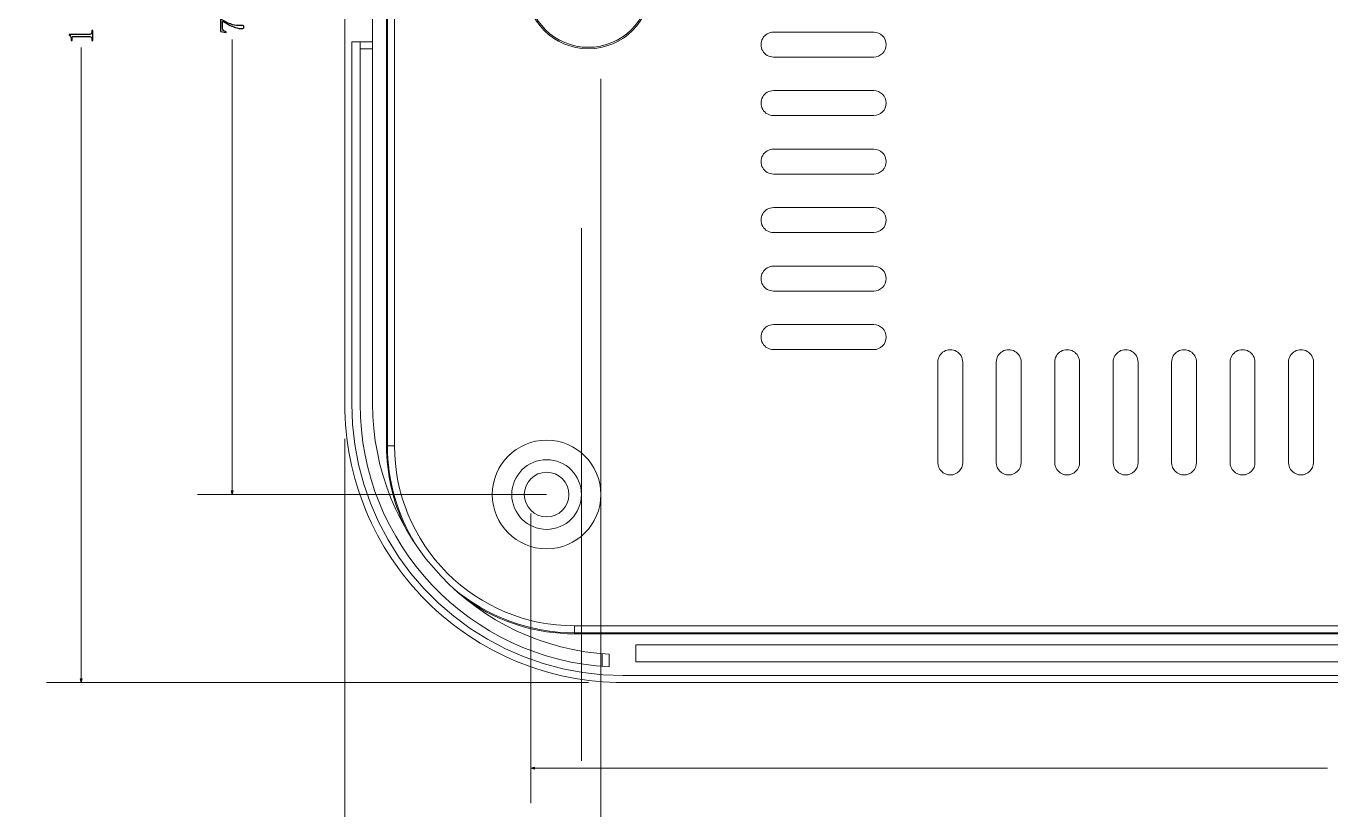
# Model space of a CAD drawing. Header units: millimetres. Extents: x -672 to 672, y -225 to 223.
# Drawn here: x -109.8 to -16, y -144.6 to -88.4 of the extents above; entities that cross this region are included whole.
import ezdxf

# ---------------------------------------------------------------- set-up
doc = ezdxf.new("R2010")
doc.units = ezdxf.units.MM
doc.header["$MEASUREMENT"] = 0
doc.layers.add('layer 1', color=7, linetype='Continuous')

msp = doc.modelspace()

# ---------------------------------------------------------------- hatches: boundary and pattern name
at = {"layer": 'layer 1', "true_color": 0xff0000}
h = msp.add_hatch(color=1, dxfattribs=at)
edge = h.paths.add_edge_path()
edge.add_spline(control_points=[(-94.8709, -121.714), (-94.8709, -121.714), (-94.9424, -121.9807), (-94.9424, -121.9807), (-94.9424, -121.9807), (-95.0138, -121.714), (-95.0138, -121.714), (-95.0138, -121.714), (-94.8709, -121.714), (-94.8709, -121.714)], knot_values=[0, 0, 0, 0, 0.3333333, 0.3333333, 0.3333333, 0.6666667, 0.6666667, 0.6666667, 1, 1, 1, 1], degree=3, periodic=1)
h = msp.add_hatch(color=1, dxfattribs=at)
edge = h.paths.add_edge_path()
edge.add_spline(control_points=[(-105.7248, -135.214), (-105.7248, -135.214), (-105.7963, -135.4807), (-105.7963, -135.4807), (-105.7963, -135.4807), (-105.8677, -135.214), (-105.8677, -135.214), (-105.8677, -135.214), (-105.7248, -135.214), (-105.7248, -135.214)], knot_values=[0, 0, 0, 0, 0.3333333, 0.3333333, 0.3333333, 0.6666667, 0.6666667, 0.6666667, 1, 1, 1, 1], degree=3, periodic=1)
h = msp.add_hatch(color=1, dxfattribs=at)
edge = h.paths.add_edge_path()
edge.add_spline(control_points=[(-73.2234, -141.5613), (-73.2234, -141.5613), (-73.4901, -141.6328), (-73.4901, -141.6328), (-73.4901, -141.6328), (-73.2234, -141.7042), (-73.2234, -141.7042), (-73.2234, -141.7042), (-73.2234, -141.5613), (-73.2234, -141.5613)], knot_values=[0, 0, 0, 0, 0.3333333, 0.3333333, 0.3333333, 0.6666667, 0.6666667, 0.6666667, 1, 1, 1, 1], degree=3, periodic=1)

# ---------------------------------------------------------------- linework, layer by layer
at = {"layer": 'layer 1', "lineweight": 40}
msp.add_open_spline([(123.1599, 207.75), (123.1599, 207.75), (-161.8401, 207.75), (-161.8401, 207.75), (-161.8401, 207.75), (-161.8401, -207.75), (-161.8401, -207.75), (-161.8401, -207.75), (123.1599, -207.75), (123.1599, -207.75), (123.1599, -207.75), (123.1599, 207.75), (123.1599, 207.75)], degree=3, knots=[0, 0, 0, 0, 0.25, 0.25, 0.25, 0.5, 0.5, 0.5, 0.75, 0.75, 0.75, 1, 1, 1, 1], dxfattribs=at)
at = {"layer": 'layer 1', "lineweight": 9}
for points, knots in [([(-68.4578, -48.9807), (-68.4578, -46.8268), (-70.2039, -45.0807), (-72.3578, -45.0807), (-74.5117, -45.0807), (-76.2578, -46.8268), (-76.2578, -48.9807), (-76.2578, -51.1346), (-74.5117, -52.8807), (-72.3578, -52.8807), (-70.2039, -52.8807), (-68.4578, -51.1347), (-68.4578, -48.9808), (-68.4578, 54.4064), (-68.4578, -152.3679), (-68.4578, -48.9807)], [0, 0, 0, 0, 0.25, 0.25, 0.25, 0.5, 0.5, 0.5, 0.75, 0.75, 0.75, 1, 1, 1, 1.0001, 1.0001, 1.0001, 1.0001]), ([(-68.4578, -121.9807), (-68.4578, -119.8268), (-70.2039, -118.0807), (-72.3578, -118.0807), (-74.5117, -118.0807), (-76.2578, -119.8268), (-76.2578, -121.9807), (-76.2578, -124.1346), (-74.5117, -125.8807), (-72.3578, -125.8807), (-70.2039, -125.8807), (-68.4578, -124.1347), (-68.4578, -121.9808), (-68.4578, -18.5936), (-68.4578, -225.3679), (-68.4578, -121.9807)], [0, 0, 0, 0, 0.25, 0.25, 0.25, 0.5, 0.5, 0.5, 0.75, 0.75, 0.75, 1, 1, 1, 1.0001, 1.0001, 1.0001, 1.0001]), ([(-69.8578, -121.9807), (-69.8578, -120.6), (-70.9771, -119.4807), (-72.3578, -119.4807), (-73.7385, -119.4807), (-74.8578, -120.6), (-74.8578, -121.9807), (-74.8578, -123.3614), (-73.7385, -124.4807), (-72.3578, -124.4807), (-70.9771, -124.4807), (-69.8578, -123.3615), (-69.8578, -121.9808), (-69.8578, -55.7072), (-69.8578, -188.2543), (-69.8578, -121.9807)], [0, 0, 0, 0, 0.25, 0.25, 0.25, 0.5, 0.5, 0.5, 0.75, 0.75, 0.75, 1, 1, 1, 1.0001, 1.0001, 1.0001, 1.0001]), ([(-73.8578, -85.4807), (-73.8578, -87.966), (-71.8431, -89.9807), (-69.3578, -89.9807), (-66.8725, -89.9807), (-64.8578, -87.966), (-64.8578, -85.4808)], [0, 0, 0, 0, 0.5, 0.5, 0.5, 1, 1, 1, 1]), ([(-73.7517, -85.5856), (-73.6948, -87.9714), (-71.7444, -89.8759), (-69.3578, -89.8759), (-66.9712, -89.8759), (-65.0208, -87.9714), (-64.9639, -85.5856)], [0, 0, 0, 0, 0.5, 0.5, 0.5, 1, 1, 1, 1]), ([(-56.0578, -88.7856), (-56.3776, -88.7856), (-56.6731, -88.9562), (-56.8331, -89.2331), (-56.993, -89.5101), (-56.993, -89.8514), (-56.8331, -90.1283), (-56.6731, -90.4053), (-56.3776, -90.5759), (-56.0578, -90.5759)], [0, 0, 0, 0, 0.3333333, 0.3333333, 0.3333333, 0.6666667, 0.6666667, 0.6666667, 1, 1, 1, 1]), ([(-48.8578, -90.5759), (-48.3634, -90.5759), (-47.9626, -90.1751), (-47.9626, -89.6807), (-47.9626, -89.1863), (-48.3634, -88.7856), (-48.8578, -88.7856)], [0, 0, 0, 0, 0.5, 0.5, 0.5, 1, 1, 1, 1]), ([(-56.0578, -92.9856), (-56.3776, -92.9856), (-56.6731, -93.1562), (-56.8331, -93.4331), (-56.993, -93.7101), (-56.993, -94.0514), (-56.8331, -94.3283), (-56.6731, -94.6053), (-56.3776, -94.7759), (-56.0578, -94.7759)], [0, 0, 0, 0, 0.3333333, 0.3333333, 0.3333333, 0.6666667, 0.6666667, 0.6666667, 1, 1, 1, 1]), ([(-48.8578, -94.7759), (-48.3634, -94.7759), (-47.9626, -94.3751), (-47.9626, -93.8807), (-47.9626, -93.3863), (-48.3634, -92.9856), (-48.8578, -92.9856)], [0, 0, 0, 0, 0.5, 0.5, 0.5, 1, 1, 1, 1]), ([(-56.0578, -97.1856), (-56.3776, -97.1856), (-56.6731, -97.3562), (-56.8331, -97.6331), (-56.993, -97.9101), (-56.993, -98.2514), (-56.8331, -98.5283), (-56.6731, -98.8053), (-56.3776, -98.9759), (-56.0578, -98.9759)], [0, 0, 0, 0, 0.3333333, 0.3333333, 0.3333333, 0.6666667, 0.6666667, 0.6666667, 1, 1, 1, 1]), ([(-48.8578, -98.9759), (-48.3634, -98.9759), (-47.9626, -98.5751), (-47.9626, -98.0807), (-47.9626, -97.5863), (-48.3634, -97.1856), (-48.8578, -97.1856)], [0, 0, 0, 0, 0.5, 0.5, 0.5, 1, 1, 1, 1]), ([(-56.0578, -101.3856), (-56.3776, -101.3856), (-56.6731, -101.5562), (-56.8331, -101.8331), (-56.993, -102.1101), (-56.993, -102.4514), (-56.8331, -102.7283), (-56.6731, -103.0053), (-56.3776, -103.1759), (-56.0578, -103.1759)], [0, 0, 0, 0, 0.3333333, 0.3333333, 0.3333333, 0.6666667, 0.6666667, 0.6666667, 1, 1, 1, 1]), ([(-48.8578, -103.1759), (-48.3634, -103.1759), (-47.9626, -102.7751), (-47.9626, -102.2807), (-47.9626, -101.7863), (-48.3634, -101.3856), (-48.8578, -101.3856)], [0, 0, 0, 0, 0.5, 0.5, 0.5, 1, 1, 1, 1]), ([(-56.0578, -105.5856), (-56.3776, -105.5856), (-56.6731, -105.7562), (-56.8331, -106.0331), (-56.993, -106.3101), (-56.993, -106.6514), (-56.8331, -106.9283), (-56.6731, -107.2053), (-56.3776, -107.3759), (-56.0578, -107.3759)], [0, 0, 0, 0, 0.3333333, 0.3333333, 0.3333333, 0.6666667, 0.6666667, 0.6666667, 1, 1, 1, 1]), ([(-48.8578, -107.3759), (-48.3634, -107.3759), (-47.9626, -106.9751), (-47.9626, -106.4807), (-47.9626, -105.9863), (-48.3634, -105.5856), (-48.8578, -105.5856)], [0, 0, 0, 0, 0.5, 0.5, 0.5, 1, 1, 1, 1]), ([(-56.0578, -109.7856), (-56.3776, -109.7856), (-56.6731, -109.9562), (-56.8331, -110.2331), (-56.993, -110.5101), (-56.993, -110.8514), (-56.8331, -111.1283), (-56.6731, -111.4053), (-56.3776, -111.5759), (-56.0578, -111.5759)], [0, 0, 0, 0, 0.3333333, 0.3333333, 0.3333333, 0.6666667, 0.6666667, 0.6666667, 1, 1, 1, 1]), ([(-48.8578, -111.5759), (-48.3634, -111.5759), (-47.9626, -111.1751), (-47.9626, -110.6807), (-47.9626, -110.1863), (-48.3634, -109.7856), (-48.8578, -109.7856)], [0, 0, 0, 0, 0.5, 0.5, 0.5, 1, 1, 1, 1]), ([(-42.4626, -112.4807), (-42.4626, -112.1609), (-42.6332, -111.8654), (-42.9102, -111.7055), (-43.1872, -111.5456), (-43.5284, -111.5456), (-43.8054, -111.7055), (-44.0824, -111.8654), (-44.253, -112.1609), (-44.253, -112.4807)], [0, 0, 0, 0, 0.3333333, 0.3333333, 0.3333333, 0.6666667, 0.6666667, 0.6666667, 1, 1, 1, 1]), ([(-38.2626, -112.4807), (-38.2626, -112.1609), (-38.4332, -111.8654), (-38.7102, -111.7055), (-38.9872, -111.5456), (-39.3284, -111.5456), (-39.6054, -111.7055), (-39.8824, -111.8654), (-40.053, -112.1609), (-40.053, -112.4807)], [0, 0, 0, 0, 0.3333333, 0.3333333, 0.3333333, 0.6666667, 0.6666667, 0.6666667, 1, 1, 1, 1]), ([(-34.0626, -112.4807), (-34.0626, -112.1609), (-34.2332, -111.8654), (-34.5102, -111.7055), (-34.7872, -111.5456), (-35.1284, -111.5456), (-35.4054, -111.7055), (-35.6824, -111.8654), (-35.853, -112.1609), (-35.853, -112.4807)], [0, 0, 0, 0, 0.3333333, 0.3333333, 0.3333333, 0.6666667, 0.6666667, 0.6666667, 1, 1, 1, 1]), ([(-29.8626, -112.4807), (-29.8626, -112.1609), (-30.0332, -111.8654), (-30.3102, -111.7055), (-30.5872, -111.5456), (-30.9284, -111.5456), (-31.2054, -111.7055), (-31.4824, -111.8654), (-31.653, -112.1609), (-31.653, -112.4807)], [0, 0, 0, 0, 0.3333333, 0.3333333, 0.3333333, 0.6666667, 0.6666667, 0.6666667, 1, 1, 1, 1]), ([(-25.6626, -112.4807), (-25.6626, -112.1609), (-25.8332, -111.8654), (-26.1102, -111.7055), (-26.3872, -111.5456), (-26.7284, -111.5456), (-27.0054, -111.7055), (-27.2824, -111.8654), (-27.453, -112.1609), (-27.453, -112.4807)], [0, 0, 0, 0, 0.3333333, 0.3333333, 0.3333333, 0.6666667, 0.6666667, 0.6666667, 1, 1, 1, 1]), ([(-21.4626, -112.4807), (-21.4626, -112.1609), (-21.6332, -111.8654), (-21.9102, -111.7055), (-22.1872, -111.5456), (-22.5284, -111.5456), (-22.8054, -111.7055), (-23.0824, -111.8654), (-23.253, -112.1609), (-23.253, -112.4807)], [0, 0, 0, 0, 0.3333333, 0.3333333, 0.3333333, 0.6666667, 0.6666667, 0.6666667, 1, 1, 1, 1]), ([(-17.2626, -112.4807), (-17.2626, -112.1609), (-17.4332, -111.8654), (-17.7102, -111.7055), (-17.9872, -111.5456), (-18.3284, -111.5456), (-18.6054, -111.7055), (-18.8824, -111.8654), (-19.053, -112.1609), (-19.053, -112.4807)], [0, 0, 0, 0, 0.3333333, 0.3333333, 0.3333333, 0.6666667, 0.6666667, 0.6666667, 1, 1, 1, 1]), ([(-86.8578, -115.4807), (-86.8578, -120.7851), (-84.7507, -125.8721), (-80.9999, -129.6229), (-77.2492, -133.3736), (-72.1621, -135.4807), (-66.8578, -135.4807)], [0, 0, 0, 0, 0.5, 0.5, 0.5, 1, 1, 1, 1]), ([(-86.3578, -115.4807), (-86.3578, -115.4807), (-86.3034, -116.9353), (-86.3034, -116.9353), (-86.3034, -116.9353), (-86.1405, -118.3837), (-86.1405, -118.3837), (-86.1405, -118.3837), (-85.8696, -119.8166), (-85.8696, -119.8166), (-85.8696, -119.8166), (-85.4919, -121.2267), (-85.4919, -121.2267), (-85.4919, -121.2267), (-85.0101, -122.6043), (-85.0101, -122.6043), (-85.0101, -122.6043), (-84.426, -123.9429), (-84.426, -123.9429), (-84.426, -123.9429), (-83.7439, -125.233), (-83.7439, -125.233), (-83.7439, -125.233), (-82.9672, -126.4687), (-82.9672, -126.4687), (-82.9672, -126.4687), (-82.1018, -127.6409), (-82.1018, -127.6409), (-82.1018, -127.6409), (-81.1513, -128.7451), (-81.1513, -128.7451), (-81.1513, -128.7451), (-80.1222, -129.7743), (-80.1222, -129.7743), (-80.1222, -129.7743), (-79.0179, -130.7247), (-79.0179, -130.7247), (-79.0179, -130.7247), (-77.8458, -131.5902), (-77.8458, -131.5902), (-77.8458, -131.5902), (-76.61, -132.3669), (-76.61, -132.3669), (-76.61, -132.3669), (-75.3199, -133.0489), (-75.3199, -133.0489), (-75.3199, -133.0489), (-73.9814, -133.633), (-73.9814, -133.633), (-73.9814, -133.633), (-72.6037, -134.1149), (-72.6037, -134.1149), (-72.6037, -134.1149), (-71.1937, -134.4926), (-71.1937, -134.4926), (-71.1937, -134.4926), (-69.7607, -134.7634), (-69.7607, -134.7634), (-69.7607, -134.7634), (-68.3124, -134.9263), (-68.3124, -134.9263), (-68.3124, -134.9263), (-66.8578, -134.9807), (-66.8578, -134.9807)], [0, 0, 0, 0, 0.047619, 0.047619, 0.047619, 0.0952381, 0.0952381, 0.0952381, 0.1428571, 0.1428571, 0.1428571, 0.1904762, 0.1904762, 0.1904762, 0.2380952, 0.2380952, 0.2380952, 0.2857143, 0.2857143, 0.2857143, 0.3333333, 0.3333333, 0.3333333, 0.3809524, 0.3809524, 0.3809524, 0.4285714, 0.4285714, 0.4285714, 0.4761905, 0.4761905, 0.4761905, 0.5238095, 0.5238095, 0.5238095, 0.5714286, 0.5714286, 0.5714286, 0.6190476, 0.6190476, 0.6190476, 0.6666667, 0.6666667, 0.6666667, 0.7142857, 0.7142857, 0.7142857, 0.7619048, 0.7619048, 0.7619048, 0.8095238, 0.8095238, 0.8095238, 0.8571429, 0.8571429, 0.8571429, 0.9047619, 0.9047619, 0.9047619, 0.952381, 0.952381, 0.952381, 1, 1, 1, 1]), ([(-44.253, -119.6807), (-44.253, -120.1751), (-43.8522, -120.5759), (-43.3578, -120.5759), (-42.8634, -120.5759), (-42.4626, -120.1751), (-42.4626, -119.6807)], [0, 0, 0, 0, 0.5, 0.5, 0.5, 1, 1, 1, 1]), ([(-40.053, -119.6807), (-40.053, -120.1751), (-39.6522, -120.5759), (-39.1578, -120.5759), (-38.6634, -120.5759), (-38.2626, -120.1751), (-38.2626, -119.6807)], [0, 0, 0, 0, 0.5, 0.5, 0.5, 1, 1, 1, 1]), ([(-35.853, -119.6807), (-35.853, -120.1751), (-35.4522, -120.5759), (-34.9578, -120.5759), (-34.4634, -120.5759), (-34.0626, -120.1751), (-34.0626, -119.6807)], [0, 0, 0, 0, 0.5, 0.5, 0.5, 1, 1, 1, 1]), ([(-31.653, -119.6807), (-31.653, -120.1751), (-31.2522, -120.5759), (-30.7578, -120.5759), (-30.2634, -120.5759), (-29.8626, -120.1751), (-29.8626, -119.6807)], [0, 0, 0, 0, 0.5, 0.5, 0.5, 1, 1, 1, 1]), ([(-27.453, -119.6807), (-27.453, -120.1751), (-27.0522, -120.5759), (-26.5578, -120.5759), (-26.0634, -120.5759), (-25.6626, -120.1751), (-25.6626, -119.6807)], [0, 0, 0, 0, 0.5, 0.5, 0.5, 1, 1, 1, 1]), ([(-23.253, -119.6807), (-23.253, -120.1751), (-22.8522, -120.5759), (-22.3578, -120.5759), (-21.8634, -120.5759), (-21.4626, -120.1751), (-21.4626, -119.6807)], [0, 0, 0, 0, 0.5, 0.5, 0.5, 1, 1, 1, 1]), ([(-19.053, -119.6807), (-19.053, -120.1751), (-18.6522, -120.5759), (-18.1578, -120.5759), (-17.6634, -120.5759), (-17.2626, -120.1751), (-17.2626, -119.6807)], [0, 0, 0, 0, 0.5, 0.5, 0.5, 1, 1, 1, 1]), ([(-70.7578, -121.9807), (-70.7578, -121.0971), (-71.4741, -120.3807), (-72.3578, -120.3807), (-73.2415, -120.3807), (-73.9578, -121.0971), (-73.9578, -121.9807), (-73.9578, -122.8644), (-73.2415, -123.5807), (-72.3578, -123.5807), (-71.4742, -123.5807), (-70.7578, -122.8644), (-70.7578, -121.9807)], [0, 0, 0, 0, 0.25, 0.25, 0.25, 0.5, 0.5, 0.5, 0.75, 0.75, 0.75, 1, 1, 1, 1])]:
    msp.add_open_spline(points, degree=3, knots=knots, dxfattribs=at)
for points in [[(-83.8578, -52.4807), (-83.8578, -52.4807), (-83.8578, -118.4807), (-83.8578, -118.4807)], [(-86.8578, -55.4807), (-86.8578, -55.4807), (-86.8578, -115.4807), (-86.8578, -115.4807)], [(-84.8578, -115.4807), (-84.8578, -115.4807), (-84.8578, -55.4807), (-84.8578, -55.4807)], [(-56.0578, -88.7856), (-56.0578, -88.7856), (-48.8578, -88.7856), (-48.8578, -88.7856)], [(-86.3578, -115.4807), (-86.3578, -115.4807), (-86.3578, -89.4807), (-86.3578, -89.4807)], [(-86.3578, -89.4807), (-86.3578, -89.4807), (-84.8578, -89.4807), (-84.8578, -89.4807)], [(-85.7578, -115.4807), (-85.7578, -115.4807), (-85.7578, -89.4807), (-85.7578, -89.4807)], [(-48.8578, -90.5759), (-48.8578, -90.5759), (-56.0578, -90.5759), (-56.0578, -90.5759)], [(-56.0578, -92.9856), (-56.0578, -92.9856), (-48.8578, -92.9856), (-48.8578, -92.9856)], [(-48.8578, -94.7759), (-48.8578, -94.7759), (-56.0578, -94.7759), (-56.0578, -94.7759)], [(-56.0578, -97.1856), (-56.0578, -97.1856), (-48.8578, -97.1856), (-48.8578, -97.1856)], [(-48.8578, -98.9759), (-48.8578, -98.9759), (-56.0578, -98.9759), (-56.0578, -98.9759)], [(-56.0578, -101.3856), (-56.0578, -101.3856), (-48.8578, -101.3856), (-48.8578, -101.3856)], [(-48.8578, -103.1759), (-48.8578, -103.1759), (-56.0578, -103.1759), (-56.0578, -103.1759)], [(-56.0578, -105.5856), (-56.0578, -105.5856), (-48.8578, -105.5856), (-48.8578, -105.5856)], [(-48.8578, -107.3759), (-48.8578, -107.3759), (-56.0578, -107.3759), (-56.0578, -107.3759)], [(-56.0578, -109.7856), (-56.0578, -109.7856), (-48.8578, -109.7856), (-48.8578, -109.7856)], [(-48.8578, -111.5759), (-48.8578, -111.5759), (-56.0578, -111.5759), (-56.0578, -111.5759)], [(-44.253, -119.6807), (-44.253, -119.6807), (-44.253, -112.4807), (-44.253, -112.4807)], [(-42.4626, -112.4807), (-42.4626, -112.4807), (-42.4626, -119.6807), (-42.4626, -119.6807)], [(-40.053, -119.6807), (-40.053, -119.6807), (-40.053, -112.4807), (-40.053, -112.4807)], [(-38.2626, -112.4807), (-38.2626, -112.4807), (-38.2626, -119.6807), (-38.2626, -119.6807)], [(-35.853, -119.6807), (-35.853, -119.6807), (-35.853, -112.4807), (-35.853, -112.4807)], [(-34.0626, -112.4807), (-34.0626, -112.4807), (-34.0626, -119.6807), (-34.0626, -119.6807)], [(-31.653, -119.6807), (-31.653, -119.6807), (-31.653, -112.4807), (-31.653, -112.4807)], [(-29.8626, -112.4807), (-29.8626, -112.4807), (-29.8626, -119.6807), (-29.8626, -119.6807)], [(-27.453, -119.6807), (-27.453, -119.6807), (-27.453, -112.4807), (-27.453, -112.4807)], [(-25.6626, -112.4807), (-25.6626, -112.4807), (-25.6626, -119.6807), (-25.6626, -119.6807)], [(-23.253, -119.6807), (-23.253, -119.6807), (-23.253, -112.4807), (-23.253, -112.4807)], [(-21.4626, -112.4807), (-21.4626, -112.4807), (-21.4626, -119.6807), (-21.4626, -119.6807)], [(-19.053, -119.6807), (-19.053, -119.6807), (-19.053, -112.4807), (-19.053, -112.4807)], [(-17.2626, -112.4807), (-17.2626, -112.4807), (-17.2626, -119.6807), (-17.2626, -119.6807)], [(-85.7578, -115.4807), (-85.7578, -125.5303), (-77.8933, -133.8225), (-67.8578, -134.3543)], [(-84.8578, -115.4807), (-84.8578, -125.0334), (-77.3957, -132.9222), (-67.8578, -133.4529)], [(-83.8578, -118.4807), (-83.8578, -120.4925), (-83.4082, -122.4789), (-82.5418, -124.2945)], [(-77.9678, -129.6314), (-75.7251, -131.162), (-73.073, -131.9807), (-70.3578, -131.9807)], [(-70.3578, -131.9807), (-70.3578, -131.9807), (46.6422, -131.9807), (46.6422, -131.9807)], [(-65.9578, -133.9807), (-65.9578, -133.9807), (-65.9578, -132.7807), (-65.9578, -132.7807)], [(-65.9578, -132.7807), (-65.9578, -132.7807), (42.2422, -132.7807), (42.2422, -132.7807)], [(-67.8578, -134.3543), (-67.8578, -134.3543), (-67.8578, -133.4529), (-67.8578, -133.4529)], [(-65.9578, -133.9807), (-65.9578, -133.9807), (42.2422, -133.9807), (42.2422, -133.9807)], [(43.1422, -134.9807), (43.1422, -134.9807), (-66.8578, -134.9807), (-66.8578, -134.9807)], [(-66.8578, -135.4807), (-66.8578, -135.4807), (43.1422, -135.4807), (43.1422, -135.4807)]]:
    msp.add_open_spline(points, degree=3, dxfattribs=at)
at = {"layer": 'layer 1', "color": 9, "lineweight": 9}
for points in [[(-83.7873, -118.4807), (-83.7873, -118.4807), (-83.7873, -52.4807), (-83.7873, -52.4807)], [(-83.2877, -118.4807), (-83.2877, -118.4807), (-83.2877, -52.4807), (-83.2877, -52.4807)], [(-84.8578, -89.9807), (-84.8578, -89.9807), (-85.7578, -89.9807), (-85.7578, -89.9807)], [(-83.8578, -118.4807), (-83.8578, -118.4807), (-83.2877, -118.4807), (-83.2877, -118.4807)], [(-83.7873, -118.4807), (-83.7873, -120.962), (-83.0999, -123.3948), (-81.8013, -125.5091)], [(-79.0737, -128.6977), (-76.643, -130.7712), (-73.5527, -131.9103), (-70.3578, -131.9103)], [(-70.3578, -131.9807), (-70.3578, -131.9807), (-70.3578, -131.4106), (-70.3578, -131.4106)], [(46.6422, -131.4106), (46.6422, -131.4106), (-70.3578, -131.4106), (-70.3578, -131.4106)], [(46.6422, -131.9103), (46.6422, -131.9103), (-70.3578, -131.9103), (-70.3578, -131.9103)], [(-68.3578, -134.3211), (-68.3578, -134.3211), (-68.3578, -133.4181), (-68.3578, -133.4181)]]:
    msp.add_open_spline(points, degree=3, dxfattribs=at)
at = {"layer": 'layer 1', "color": 3}
for points, knots in [([(-95.7921, -87.8702), (-95.7921, -87.8702), (-95.7237, -87.8702), (-95.7237, -87.8702), (-95.5025, -88.0069), (-95.2858, -88.1161), (-95.0741, -88.1973), (-94.8629, -88.2786), (-94.6787, -88.3194), (-94.5225, -88.3194), (-94.4966, -88.3194), (-94.4591, -88.3177), (-94.4104, -88.3144), (-94.3612, -88.3115), (-94.3046, -88.3098), (-94.2391, -88.3098), (-94.1871, -88.3098), (-94.1512, -88.3177), (-94.1321, -88.334), (-94.1125, -88.3502), (-94.1025, -88.3782), (-94.1025, -88.4169), (-94.1025, -88.4498), (-94.1141, -88.4773), (-94.1366, -88.5002), (-94.1596, -88.5227), (-94.2004, -88.5344), (-94.2587, -88.5344), (-94.3825, -88.5344), (-94.5354, -88.5065), (-94.7179, -88.4515), (-94.9, -88.3961), (-95.2096, -88.2477), (-95.6454, -88.0069), (-95.6454, -88.0069), (-95.6454, -88.4952), (-95.6454, -88.4952), (-95.6454, -88.5669), (-95.6229, -88.624), (-95.5771, -88.6661), (-95.5316, -88.7086), (-95.4633, -88.7394), (-95.3721, -88.759), (-95.3721, -88.759), (-95.3821, -88.8173), (-95.3821, -88.8173), (-95.3821, -88.8173), (-95.7921, -88.749), (-95.7921, -88.749), (-95.7921, -88.749), (-95.7921, -87.8702), (-95.7921, -87.8702)], [0, 0, 0, 0, 0.0588235, 0.0588235, 0.0588235, 0.1176471, 0.1176471, 0.1176471, 0.1764706, 0.1764706, 0.1764706, 0.2352941, 0.2352941, 0.2352941, 0.2941176, 0.2941176, 0.2941176, 0.3529412, 0.3529412, 0.3529412, 0.4117647, 0.4117647, 0.4117647, 0.4705882, 0.4705882, 0.4705882, 0.5294118, 0.5294118, 0.5294118, 0.5882353, 0.5882353, 0.5882353, 0.6470588, 0.6470588, 0.6470588, 0.7058824, 0.7058824, 0.7058824, 0.7647059, 0.7647059, 0.7647059, 0.8235294, 0.8235294, 0.8235294, 0.8823529, 0.8823529, 0.8823529, 0.9411765, 0.9411765, 0.9411765, 1, 1, 1, 1]), ([(-106.6703, -88.9865), (-106.6703, -88.9865), (-106.6703, -88.9474), (-106.6703, -88.9474), (-106.6703, -88.9474), (-105.1862, -88.9474), (-105.1862, -88.9474), (-105.1341, -88.9474), (-105.0949, -88.9311), (-105.0691, -88.8986), (-105.0428, -88.8661), (-105.0299, -88.8207), (-105.0299, -88.7619), (-105.0299, -88.7619), (-105.0299, -88.6644), (-105.0299, -88.6644), (-105.0299, -88.6644), (-104.9712, -88.6644), (-104.9712, -88.6644), (-104.9712, -88.6644), (-104.9712, -89.3774), (-104.9712, -89.3774), (-104.9712, -89.3774), (-105.0299, -89.3774), (-105.0299, -89.3774), (-105.0299, -89.3774), (-105.0299, -89.2894), (-105.0299, -89.2894), (-105.0299, -89.2244), (-105.0428, -89.1769), (-105.0691, -89.1478), (-105.0949, -89.1186), (-105.1341, -89.1036), (-105.1862, -89.1036), (-105.1862, -89.1036), (-106.3678, -89.1036), (-106.3678, -89.1036), (-106.3937, -89.1036), (-106.4149, -89.1119), (-106.4312, -89.1282), (-106.4474, -89.1444), (-106.4557, -89.169), (-106.4557, -89.2015), (-106.4557, -89.2015), (-106.4557, -89.3774), (-106.4557, -89.3774), (-106.4557, -89.3774), (-106.5141, -89.3774), (-106.5141, -89.3774), (-106.5141, -89.3774), (-106.5141, -89.2894), (-106.5141, -89.2894), (-106.5141, -89.2111), (-106.5274, -89.1478), (-106.5532, -89.099), (-106.5795, -89.0503), (-106.6182, -89.0128), (-106.6703, -88.9865)], [0, 0, 0, 0, 0.0526316, 0.0526316, 0.0526316, 0.1052632, 0.1052632, 0.1052632, 0.1578947, 0.1578947, 0.1578947, 0.2105263, 0.2105263, 0.2105263, 0.2631579, 0.2631579, 0.2631579, 0.3157895, 0.3157895, 0.3157895, 0.3684211, 0.3684211, 0.3684211, 0.4210526, 0.4210526, 0.4210526, 0.4736842, 0.4736842, 0.4736842, 0.5263158, 0.5263158, 0.5263158, 0.5789474, 0.5789474, 0.5789474, 0.6315789, 0.6315789, 0.6315789, 0.6842105, 0.6842105, 0.6842105, 0.7368421, 0.7368421, 0.7368421, 0.7894737, 0.7894737, 0.7894737, 0.8421053, 0.8421053, 0.8421053, 0.8947368, 0.8947368, 0.8947368, 0.9473684, 0.9473684, 0.9473684, 1, 1, 1, 1])]:
    msp.add_open_spline(points, degree=3, knots=knots, dxfattribs=at)
at = {"layer": 'layer 1', "color": 1, "lineweight": 0}
for points in [[(-105.7963, -135.4807), (-105.7963, -135.4807), (-105.7963, -89.8838), (-105.7963, -89.8838)], [(-94.9424, -121.9807), (-94.9424, -121.9807), (-94.9424, -89.3237), (-94.9424, -89.3237)], [(-86.8578, -117.9807), (-86.8578, -117.9807), (-86.8578, -153.8579), (-86.8578, -153.8579)], [(-72.3578, -121.9807), (-72.3578, -121.9807), (-97.4424, -121.9807), (-97.4424, -121.9807)], [(-73.4901, -123.3503), (-73.4901, -123.3503), (-73.4901, -144.1328), (-73.4901, -144.1328)], [(-69.3578, -135.4807), (-69.3578, -135.4807), (-108.2963, -135.4807), (-108.2963, -135.4807)], [(-16.2618, -141.6328), (-16.2618, -141.6328), (-73.4901, -141.6328), (-73.4901, -141.6328)]]:
    msp.add_open_spline(points, degree=3, dxfattribs=at)
at = {"layer": 'layer 1', "color": 9, "lineweight": 9}
msp.add_open_spline([(-83.2877, -118.4807), (-83.2877, -121.91), (-81.9254, -125.1987), (-79.5006, -127.6235), (-77.0758, -130.0483), (-73.787, -131.4106), (-70.3578, -131.4106)], degree=3, knots=[0, 0, 0, 0, 0.5, 0.5, 0.5, 1, 1, 1, 1], dxfattribs=at)
at = {"layer": 'layer 1', "color": 1, "lineweight": 0}
for points in [[(-94.8709, -121.714), (-94.8709, -121.714), (-94.9424, -121.9807), (-94.9424, -121.9807), (-94.9424, -121.9807), (-95.0138, -121.714), (-95.0138, -121.714), (-95.0138, -121.714), (-94.8709, -121.714), (-94.8709, -121.714)], [(-105.7248, -135.214), (-105.7248, -135.214), (-105.7963, -135.4807), (-105.7963, -135.4807), (-105.7963, -135.4807), (-105.8677, -135.214), (-105.8677, -135.214), (-105.8677, -135.214), (-105.7248, -135.214), (-105.7248, -135.214)], [(-73.2234, -141.5613), (-73.2234, -141.5613), (-73.4901, -141.6328), (-73.4901, -141.6328), (-73.4901, -141.6328), (-73.2234, -141.7042), (-73.2234, -141.7042), (-73.2234, -141.7042), (-73.2234, -141.5613), (-73.2234, -141.5613)]]:
    msp.add_open_spline(points, degree=3, knots=[0, 0, 0, 0, 0.3333333, 0.3333333, 0.3333333, 0.6666667, 0.6666667, 0.6666667, 1, 1, 1, 1], dxfattribs=at)

doc.saveas('drawing.dxf')
